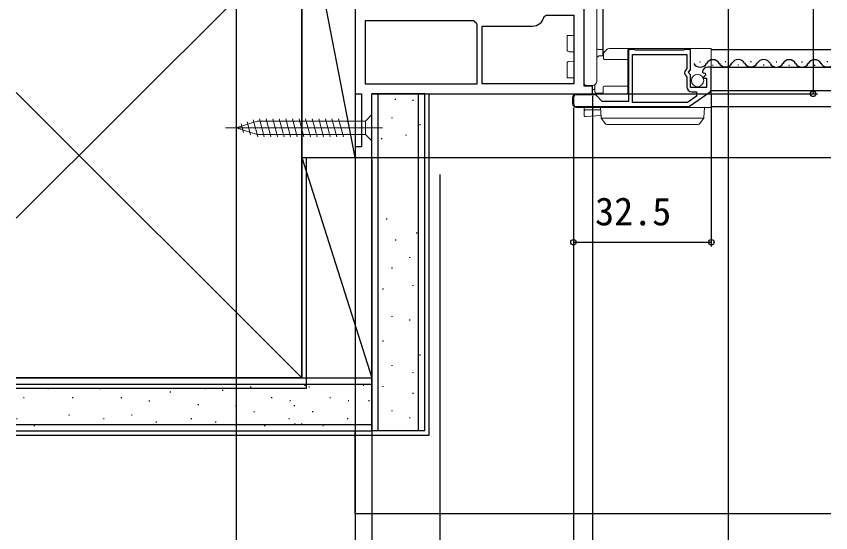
# Model space of a CAD drawing. Units: millimetres, scale not verified. Extents: x -525 to 525, y -783 to 779.
# Drawn here: x -19.3 to 172.7, y -598.2 to -476.4 of the extents above; entities that cross this region are included whole.
import ezdxf
from ezdxf.enums import TextEntityAlignment as Align

# ---------------------------------------------------------------- set-up
doc = ezdxf.new("R2010")
doc.units = ezdxf.units.MM
doc.header["$LTSCALE"] = 4
for name, color, linetype in [('0-3_YKK_11', 7, 'Continuous'), ('0-4_YKK_12', 2, 'Continuous'), ('0-7_YKK_D', 6, 'Continuous'), ('0-9_YSS_K', 3, 'Continuous'), ('0-A_YSS_KE', 3, 'Continuous')]:
    doc.layers.add(name, color=color, linetype=linetype)
doc.layers.add('0-5_YKK_13', color=4, linetype='Continuous', lineweight=18)
doc.styles.add('ＭＳ ゴシック', font='')
doc.styles.get('ＭＳ ゴシック').set_extended_font_data('MS Gothic')

msp = doc.modelspace()

# ---------------------------------------------------------------- linework, layer by layer
at = {"layer": '0-3_YKK_11'}
for p, q in [((117.001, -494.885), (112.791, -494.885)), ((139.472, -497.559), (144.292, -494.194)), ((112.091, -495.585), (112.091, -496.985)), ((112.791, -497.685), (139.071, -497.685))]:
    msp.add_line(p, q, dxfattribs=at)
for points in [[(60.591, -380.685), (60.591, -441.285), (32.591, -441.285), (32.591, -444.685), (34.491, -444.685), (34.991, -444.185), (35.491, -443.685), (60.591, -443.685), (60.591, -494.685), (62.091, -494.685), (62.091, -507.185), (60.591, -507.185), (60.591, -509.685), (64.591, -509.685), (64.591, -494.685), (116.591, -494.685), (116.591, -492.885), (114.591, -492.885), (114.591, -468.185), (111.291, -468.185)], [(105.21, -476.467), (105.696, -476.085), (112.191, -476.085), (112.191, -492.285)], [(88.88, -477.662), (88.499, -477.485), (62.991, -477.485), (62.991, -492.285)], [(62.991, -492.285), (89.391, -492.285), (89.391, -478.377), (89.215, -477.996)], [(112.191, -492.285), (90.591, -492.285), (90.591, -478.685), (102.391, -478.685)], [(142.492, -489.567), (142.743, -489.778), (143.062, -489.693), (143.332, -490.161), (142.755, -490.738), (142.858, -490.985), (143.491, -490.985), (143.491, -493.185), (139.691, -493.185), (139.691, -490.185), (139.391, -489.885), (139.238, -489.557), (139.691, -489.016), (139.691, -484.185), (138.364, -484.185), (138.191, -484.285), (138.018, -484.385), (126.764, -484.385), (126.591, -484.285), (126.418, -484.185), (125.091, -484.185), (125.091, -496.485), (118.891, -496.485), (117.496, -495.09)], [(138.977, -496.685), (125.991, -496.685), (125.991, -485.385), (138.791, -485.385), (138.791, -488.689), (138.549, -488.978)], [(144.591, -493.62), (144.591, -488.385), (143.787, -488.385)], [(138.684, -490.528), (138.791, -490.758), (138.791, -492.985)], [(139.991, -494.185), (141.091, -494.185), (141.091, -495.209), (138.977, -496.685)]]:
    msp.add_lwpolyline(points, dxfattribs=at)
for centre, radius, start, end in [((91.091, -475.785), 2.9, 220.32022, 229.67978), ((102.391, -475.785), 2.9, 270.00001, 346.39104), ((139.391, -489.685), 1.1, 139.99999, 229.99481), ((143.787, -489.685), 1.3, 89.99998, 174.7841), ((139.991, -492.985), 1.2, 180.00001, 269.99999), ((112.791, -495.585), 0.7, 90.00001, 179.99999), ((117.001, -495.585), 0.7, 45.00004, 90.00003), ((143.891, -493.62), 0.7, 304.91937, 359.99998), ((112.791, -496.985), 0.7, 180.00001, 269.99999), ((139.071, -496.985), 0.7, 269.99992, 304.91935)]:
    msp.add_arc(centre, radius, start, end, dxfattribs=at)
at = {"layer": '0-4_YKK_12'}
for p, q in [((119.091, -485.685), (119.091, -470.185)), ((144.591, -484.185), (172.741, -484.199)), ((141.862, -487.131), (142.062, -487.131)), ((147.834, -487.082), (148.034, -487.082)), ((153.834, -487.082), (154.034, -487.082)), ((159.862, -487.131), (160.062, -487.131)), ((165.862, -487.131), (166.062, -487.131)), ((171.834, -487.082), (172.034, -487.082)), ((144.591, -488.385), (172.741, -488.399)), ((144.862, -487.891), (145.062, -487.891)), ((150.834, -487.842), (151.034, -487.842)), ((156.834, -487.842), (157.034, -487.842)), ((162.862, -487.891), (163.062, -487.891)), ((168.862, -487.891), (169.062, -487.891)), ((172.741, -493.999), (144.591, -493.985)), ((144.591, -497.685), (172.741, -497.699)), ((64.091, -509.685), (172.741, -509.699))]:
    msp.add_line(p, q, dxfattribs=at)
for centre, start, end in [((141.962, -486.673), 209.20254, 330.79746), ((144.962, -488.35), 29.20254, 150.79746), ((147.934, -486.623), 209.20254, 330.79746), ((150.934, -488.3), 29.20254, 150.79746), ((153.934, -486.623), 209.20254, 330.79746), ((156.934, -488.3), 29.20254, 150.79746), ((159.962, -486.673), 209.20254, 330.79746), ((162.962, -488.35), 29.20254, 150.79746), ((165.962, -486.673), 209.20254, 330.79746), ((168.962, -488.35), 29.20254, 150.79746), ((171.934, -486.623), 209.20254, 298.01129)]:
    msp.add_arc(centre, 1.718, start, end, dxfattribs=at)
at = {"layer": '0-5_YKK_13'}
for p, q in [((117.591, -491.685), (117.591, -471.185)), ((110.591, -481.885), (110.591, -484.255)), ((112.191, -484.764), (111.087, -484.755)), ((117.591, -486.114), (118.007, -485.757)), ((119.091, -484.229), (117.886, -484.208)), ((118.202, -485.685), (119.17, -485.685)), ((119.165, -486.283), (119.173, -485.28)), ((119.378, -484.791), (119.697, -484.473)), ((119.697, -484.473), (119.98, -484.19)), ((120.475, -483.985), (125.591, -483.985)), ((124.891, -484.685), (124.891, -493.185)), ((140.496, -483.985), (125.591, -483.985)), ((141.486, -483.985), (140.496, -483.985)), ((141.486, -483.985), (144.591, -483.985)), ((144.591, -483.985), (144.591, -484.685)), ((144.591, -488.385), (144.591, -484.685)), ((110.591, -487.516), (110.591, -489.885)), ((112.191, -487.006), (111.087, -487.016)), ((124.891, -486.585), (119.465, -486.585)), ((144.591, -493.185), (144.591, -488.385)), ((110.591, -489.885), (110.591, -490.885)), ((110.591, -490.885), (112.191, -490.885)), ((115.087, -492.672), (116.591, -492.685)), ((116.591, -492.685), (116.591, -493.109)), ((116.591, -493.109), (116.591, -493.385)), ((116.591, -493.385), (116.591, -493.685)), ((117.109, -494.188), (117.094, -492.549)), ((119.094, -494.388), (119.104, -493.183)), ((119.404, -492.885), (124.891, -492.885)), ((124.891, -493.185), (124.891, -494.385)), ((144.591, -494.285), (144.591, -493.185)), ((124.591, -494.685), (112.791, -494.685)), ((116.591, -494.685), (116.591, -493.985)), ((119.077, -494.485), (117.409, -494.485)), ((144.591, -497.725), (144.591, -494.285)), ((111.891, -495.585), (111.891, -496.985)), ((112.791, -497.885), (139.11, -497.885)), ((114.591, -497.885), (114.591, -498.185)), ((114.591, -498.785), (114.591, -498.185)), ((114.591, -498.785), (114.591, -499.734)), ((118.528, -498.485), (114.891, -498.485)), ((139.11, -497.885), (144.591, -497.885)), ((144.591, -497.885), (144.591, -497.725)), ((37.658, -504.785), (36.602, -500.844)), ((39.211, -504.785), (38.086, -500.585)), ((40.764, -504.785), (39.639, -500.585)), ((42.317, -504.785), (41.191, -500.585)), ((43.87, -504.785), (42.744, -500.585)), ((45.423, -504.785), (44.297, -500.585)), ((46.976, -504.785), (45.85, -500.585)), ((48.529, -504.785), (47.403, -500.585)), ((50.081, -504.785), (48.956, -500.585)), ((51.634, -504.785), (50.509, -500.585)), ((53.187, -504.785), (52.062, -500.585)), ((54.74, -504.785), (53.615, -500.585)), ((56.293, -504.785), (55.168, -500.585)), ((57.846, -504.785), (56.721, -500.585)), ((64.591, -499.585), (63.041, -501.135)), ((114.91, -500.033), (118.609, -499.807)), ((118.658, -500.388), (142.825, -500.388)), ((118.708, -500.475), (118.696, -500.459)), ((119.586, -501.68), (118.708, -500.475)), ((142.775, -500.475), (141.896, -501.68)), ((142.786, -500.459), (142.775, -500.475)), ((67.091, -502.685), (30.091, -502.685)), ((32.591, -502.685), (37.507, -501.135)), ((32.591, -502.685), (37.507, -504.235)), ((32.591, -502.685), (37.507, -504.235)), ((34.287, -503.797), (33.738, -501.747)), ((35.984, -504.331), (35.17, -501.295)), ((63.041, -501.135), (37.507, -501.135)), ((141.492, -501.885), (141.088, -501.885)), ((63.041, -504.235), (37.507, -504.235))]:
    msp.add_line(p, q, dxfattribs=at)
for points in [[(114.591, -471.198), (114.591, -491.672), (114.591, -492.172)], [(112.191, -480.885), (110.591, -480.885), (110.591, -481.885)], [(117.104, -493.681), (116.591, -493.685), (116.591, -493.985)], [(118.639, -500.3), (118.491, -497.885), (119.489, -497.885), (141.993, -497.885), (142.991, -497.885), (142.843, -500.3)], [(64.591, -499.585), (64.591, -505.785), (63.041, -504.235), (63.041, -501.135)], [(141.088, -501.885), (120.394, -501.885), (119.99, -501.885)]]:
    msp.add_lwpolyline(points, dxfattribs=at)
msp.add_circle((141.341, -491.537), 1.45, dxfattribs=at)
for centre, radius, start, end in [((111.091, -484.255), 0.5, 180, 269.5), ((117.891, -483.908), 0.3, 180, 269), ((118.202, -485.985), 0.3, 90, 130.60129), ((119.873, -485.286), 0.7, 135, 179.5), ((120.475, -484.685), 0.7, 90, 135), ((125.591, -484.685), 0.7, 90, 180), ((111.091, -487.516), 0.5, 90.5, 180), ((119.465, -486.285), 0.3, 179.5, 270), ((115.091, -492.172), 0.5, 180, 269.5), ((116.591, -491.685), 1, 270, 0), ((119.404, -493.185), 0.3, 90, 179.5), ((119.404, -493.185), 0.3, 90, 179.5), ((112.791, -495.585), 0.9, 90, 180), ((117.409, -494.185), 0.3, 180.5, 270), ((118.794, -494.385), 0.3, 270, 359.5), ((124.591, -494.385), 0.3, 270, 0), ((112.791, -496.985), 0.9, 180, 270), ((114.891, -498.785), 0.3, 90, 180), ((114.891, -499.734), 0.3, 180, 273.5), ((118.938, -500.282), 0.3, 183.5, 216.09486), ((142.544, -500.282), 0.3, 323.90514, 356.5), ((119.99, -501.385), 0.5, 216.09486, 270), ((141.492, -501.385), 0.5, 270, 323.90514)]:
    msp.add_arc(centre, radius, start, end, dxfattribs=at)
at = {"layer": '0-7_YKK_D'}
for p, q in [((168.591, -379.685), (168.591, -494.685)), ((32.591, -445.185), (32.591, -758.695)), ((148.591, -464.185), (148.591, -718.695)), ((60.591, -495.185), (60.591, -758.695)), ((116.591, -495.185), (116.591, -718.695)), ((116.591, -495.235), (116.591, -718.695)), ((117.091, -494.685), (169.591, -494.685)), ((144.591, -494.62), (144.591, -530.685)), ((112.091, -497.985), (112.091, -678.695)), ((112.091, -497.985), (112.091, -530.685)), ((112.091, -497.985), (112.091, -678.695)), ((60.591, -510.185), (60.591, -718.695)), ((60.591, -510.185), (60.591, -678.695)), ((64.589, -510.236), (64.589, -718.695)), ((60.591, -513.685), (60.591, -738.695)), ((60.591, -513.685), (60.591, -758.695)), ((80.591, -513.685), (80.591, -738.695)), ((80.591, -513.685), (80.591, -738.695)), ((112.091, -529.685), (144.591, -529.685))]:
    msp.add_line(p, q, dxfattribs=at)
for centre in [(168.591, -494.685), (112.091, -529.685), (144.591, -529.685)]:
    msp.add_circle(centre, 0.637, dxfattribs=at)
at = {"layer": '0-9_YSS_K'}
for p, q in [((48.088, -456.685), (-19.261, -524.034)), ((48.088, -561.685), (-19.261, -494.336)), ((66.089, -574.185), (66.089, -494.685)), ((75.589, -574.185), (75.589, -494.685)), ((78.089, -575.185), (78.089, -494.685)), ((70.036, -495.877), (70.036, -496.077)), ((74.248, -496.104), (74.248, -496.304)), ((69.303, -500.225), (69.303, -500.425)), ((75.896, -501.873), (75.896, -502.073)), ((72.599, -504.346), (72.599, -504.546)), ((66.808, -505.167), (66.808, -505.367)), ((48.088, -509.685), (64.589, -509.685)), ((48.088, -561.685), (48.088, -509.685)), ((48.088, -509.685), (64.589, -561.685)), ((64.589, -561.685), (64.589, -509.236)), ((67.978, -524.126), (67.978, -524.326)), ((75.072, -527.422), (75.072, -527.622)), ((70.127, -529.07), (70.127, -529.27)), ((73.423, -533.191), (73.423, -533.391)), ((69.303, -535.664), (69.303, -535.864)), ((67.154, -540.609), (67.154, -540.809)), ((74.248, -539.785), (74.248, -539.985)), ((69.303, -547.133), (69.303, -547.333)), ((73.423, -547.958), (73.423, -548.157)), ((67.154, -552.902), (67.154, -553.102)), ((75.896, -556.199), (75.896, -556.399)), ((69.303, -558.672), (69.303, -558.872)), ((74.248, -560.32), (74.248, -560.52)), ((48.088, -561.685), (64.589, -561.685)), ((-19.261, -563.185), (64.589, -563.185)), ((-11.629, -564.251), (-11.829, -564.251)), ((0.665, -564.251), (0.465, -564.251)), ((25.39, -564.251), (25.19, -564.251)), ((36.107, -563.905), (35.907, -563.905)), ((48.905, -563.515), (48.705, -563.515)), ((49.88, -563.905), (49.68, -563.905)), ((62.678, -563.515), (62.478, -563.515)), ((67.154, -563.617), (67.154, -563.817)), ((-17.398, -566.399), (-17.598, -566.399)), ((-5.86, -566.399), (-6.06, -566.399)), ((5.61, -566.399), (5.41, -566.399)), ((17.148, -565.075), (16.948, -565.075)), ((29.481, -564.684), (29.281, -564.684)), ((41.049, -566.399), (40.849, -566.399)), ((54.822, -566.399), (54.622, -566.399)), ((74.248, -565.265), (74.248, -565.465)), ((12.203, -567.223), (12.003, -567.223)), ((23.741, -568.047), (23.541, -568.047)), ((32.599, -568.302), (32.399, -568.302)), ((45.397, -567.133), (45.197, -567.133)), ((46.372, -568.302), (46.172, -568.302)), ((59.17, -567.133), (58.97, -567.133)), ((63.972, -567.133), (63.772, -567.133)), ((36.928, -569.696), (36.728, -569.696)), ((50.701, -569.696), (50.501, -569.696)), ((69.303, -569.386), (69.303, -569.586)), ((-19.046, -571.344), (-19.246, -571.344)), ((-6.684, -570.52), (-6.884, -570.52)), ((1.489, -571.344), (1.289, -571.344)), ((8.082, -570.52), (7.882, -570.52)), ((22.093, -571.344), (21.893, -571.344)), ((45.17, -571.344), (44.97, -571.344)), ((58.942, -571.344), (58.743, -571.344)), ((73.423, -571.034), (73.423, -571.234)), ((-19.261, -572.685), (64.589, -572.685)), ((-14.925, -572.992), (-15.125, -572.992)), ((13.852, -572.168), (13.652, -572.168)), ((27.862, -572.168), (27.662, -572.168)), ((32.789, -572.59), (32.589, -572.59)), ((39.4, -572.992), (39.2, -572.992)), ((46.562, -572.59), (46.362, -572.59)), ((48.125, -572.59), (47.925, -572.59)), ((53.173, -572.992), (52.973, -572.992)), ((-19.261, -575.185), (78.089, -575.185)), ((60.588, -574.185), (60.588, -593.685)), ((60.588, -593.685), (172.741, -593.685))]:
    msp.add_line(p, q, dxfattribs=at)
msp.add_lwpolyline([(48.091, -509.685), (48.091, -444.685), (60.591, -444.685), (60.591, -509.685), (48.091, -444.685)], dxfattribs=at)
at = {"layer": '0-A_YSS_KE'}
for p, q in [((64.589, -574.185), (64.589, -494.685)), ((77.089, -494.685), (64.589, -494.685)), ((77.089, -574.185), (77.089, -494.685)), ((49.088, -509.685), (49.088, -564.185)), ((-19.261, -561.685), (64.589, -561.685)), ((64.589, -574.185), (64.589, -561.685)), ((49.088, -564.185), (-19.261, -564.185)), ((-19.261, -574.185), (64.589, -574.185)), ((77.089, -574.185), (64.589, -574.185))]:
    msp.add_line(p, q, dxfattribs=at)
msp.add_lwpolyline([(-19.261, -456.685), (48.088, -456.685), (48.088, -561.685), (-19.261, -561.685)], dxfattribs=at)

# ---------------------------------------------------------------- texts
at = {"layer": '0-7_YKK_D', "style": 'ＭＳ ゴシック'}
msp.add_text('32.5', height=6.598, dxfattribs=at).set_placement((117.193, -527.685), align=Align.BOTTOM_LEFT)

doc.saveas('drawing.dxf')
